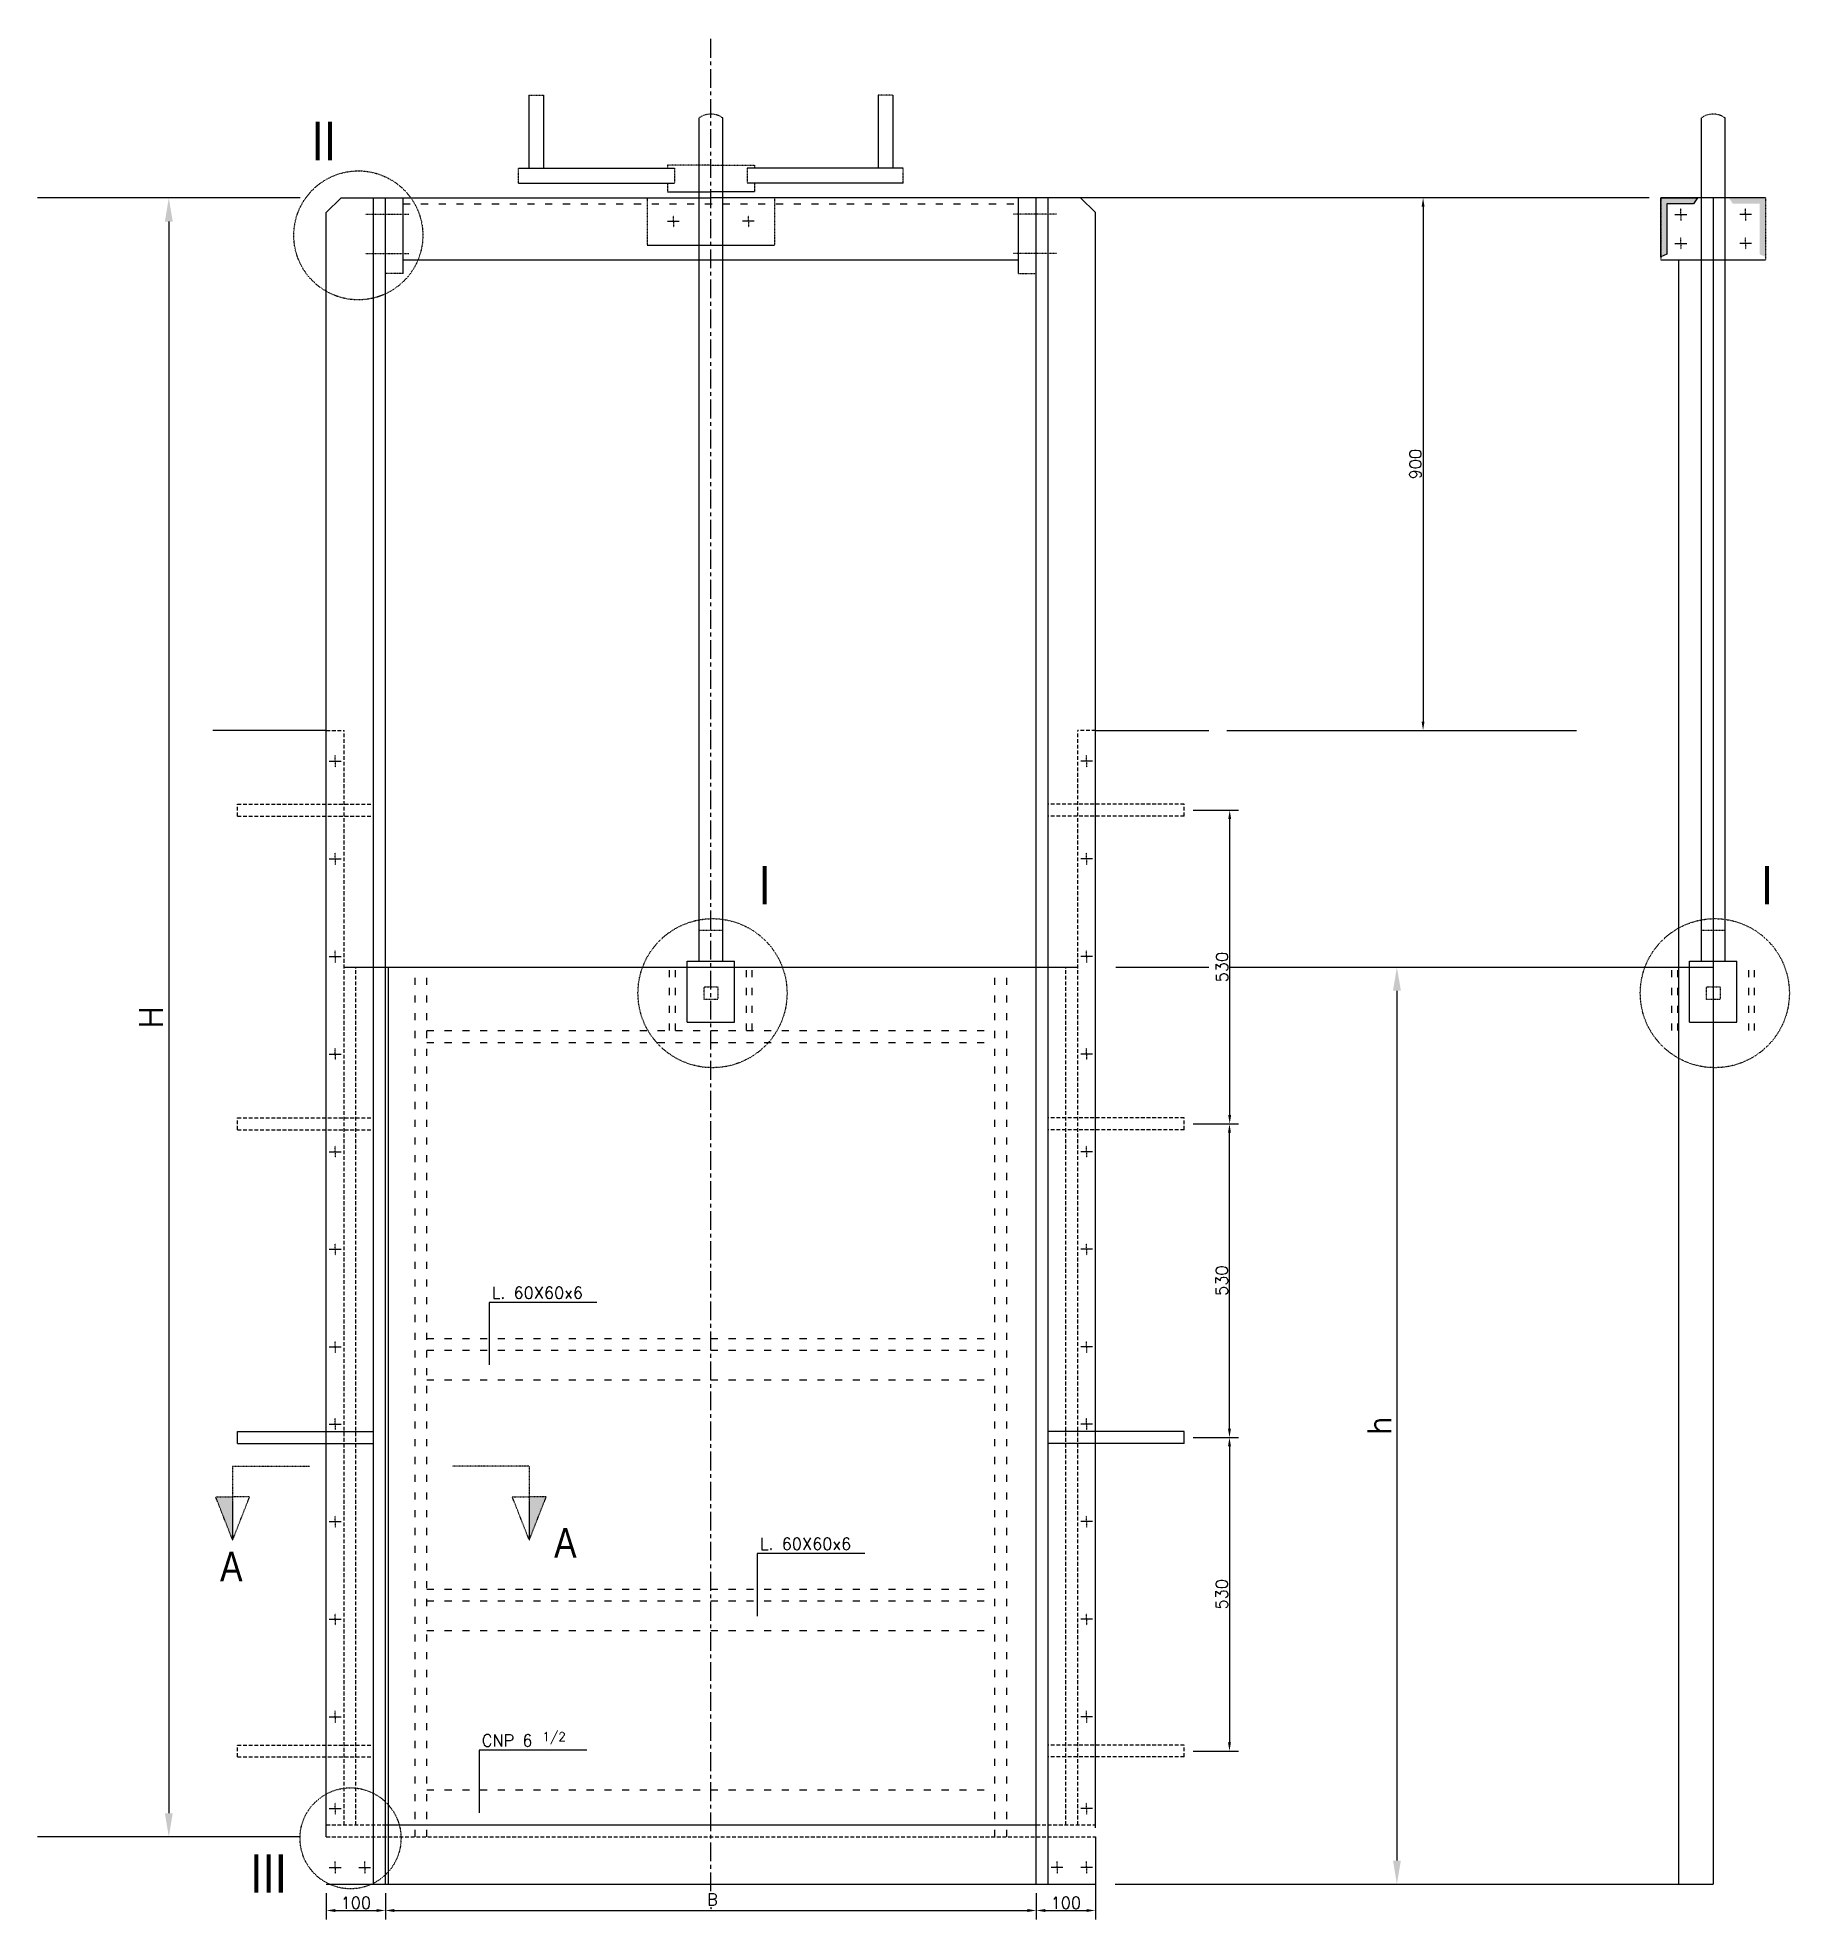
# Model space of a CAD drawing. Header units: metres. Extents: x -1642 to 1319, y -2031 to 1149.
import ezdxf

# ---------------------------------------------------------------- set-up
doc = ezdxf.new("R2010")
doc.units = ezdxf.units.M
for name, pattern in [('ACAD_ISO03W100', [30, 12, -18]), ('CENTER', [50.8, 31.75, -6.35, 6.35, -6.35]), ('DASHED2', [9.525, 6.35, -3.175])]:
    doc.linetypes.add(name, pattern=pattern)
doc.styles.get("Standard").update_dxf_attribs({"font": 'Simplex.shx'})
doc.dimstyles.new('areboe', dxfattribs={"dimtxt": 20, "dimasz": 15, "dimexe": 15, "dimexo": 15, "dimgap": 3, "dimtad": 1, "dimtxsty": 'Standard', "dimcen": 2.5, "dimadec": 0, "dimazin": 0, "dimtfac": 1, "dimtmove": 0, "dimatfit": 3, "dimfxl": 1, "dimarcsym": 0})
doc.dimstyles.new('ISO-25', dxfattribs={"dimtxt": 40, "dimasz": 40, "dimexe": 15, "dimexo": 15, "dimgap": 10, "dimtad": 1, "dimtxsty": 'Standard', "dimcen": 2.5, "dimadec": 0, "dimazin": 0, "dimtfac": 1, "dimtmove": 0, "dimatfit": 3, "dimfxl": 1, "dimarcsym": 0})

# ---------------------------------------------------------------- blocks, each defined once
blk = doc.blocks.new('*D8')
at = {"color": 0, "lineweight": -2}
for p, q in [((146, -1892), (146, -2031.5)), ((46, -1987), (46, -2031.5)), ((61, -2016.5), (131, -2016.5))]:
    blk.add_line(p, q, dxfattribs=at)
at = {"color": 0}
for points in [[(61, -2014), (61, -2019), (46, -2016.5)], [(131, -2014), (131, -2019), (146, -2016.5)]]:
    blk.add_solid(points, dxfattribs=at)
at = {"layer": 'Defpoints', "color": 0}
for p in [(146, -1877), (46, -1972), (146, -2016.5)]:
    blk.add_point(p, dxfattribs=at)
at = {"color": 0, "insert": (96, -2003.5), "char_height": 20, "attachment_point": 5}
blk.add_mtext('100', dxfattribs=at)
blk = doc.blocks.new('*D10')
at = {"color": 0, "lineweight": -2}
for p, q in [((-1154, -1987), (-1154, -2031.5)), ((-1054, -1987), (-1054, -2031.5)), ((-1139, -2016.5), (-1069, -2016.5))]:
    blk.add_line(p, q, dxfattribs=at)
at = {"color": 0}
for points in [[(-1139, -2014), (-1139, -2019), (-1154, -2016.5)], [(-1069, -2014), (-1069, -2019), (-1054, -2016.5)]]:
    blk.add_solid(points, dxfattribs=at)
at = {"layer": 'Defpoints', "color": 0}
for p in [(-1154, -1972), (-1054, -1972), (-1054, -2016.5)]:
    blk.add_point(p, dxfattribs=at)
at = {"color": 0, "insert": (-1104, -2003.5), "char_height": 20, "attachment_point": 5}
blk.add_mtext('100', dxfattribs=at)
blk = doc.blocks.new('*D11')
at = {"color": 0, "lineweight": -2}
for p, q in [((311, -1217), (387.5, -1217)), ((372.5, -1232), (372.5, -1732)), ((311, -1747), (387.5, -1747))]:
    blk.add_line(p, q, dxfattribs=at)
at = {"color": 0}
for points in [[(370, -1232), (375, -1232), (372.5, -1217)], [(370, -1732), (375, -1732), (372.5, -1747)]]:
    blk.add_solid(points, dxfattribs=at)
at = {"layer": 'Defpoints', "color": 0}
for p in [(296, -1217), (296, -1747), (372.5, -1747)]:
    blk.add_point(p, dxfattribs=at)
at = {"color": 0, "insert": (359.5, -1482), "char_height": 20, "attachment_point": 5, "rotation": 90}
blk.add_mtext('530', dxfattribs=at)
blk = doc.blocks.new('*D12')
at = {"color": 0, "lineweight": -2}
for p, q in [((311, -687), (387.5, -687)), ((372.5, -1202), (372.5, -702)), ((311, -1217), (387.5, -1217))]:
    blk.add_line(p, q, dxfattribs=at)
at = {"color": 0}
for points in [[(370, -702), (375, -702), (372.5, -687)], [(370, -1202), (375, -1202), (372.5, -1217)]]:
    blk.add_solid(points, dxfattribs=at)
at = {"layer": 'Defpoints', "color": 0}
for p in [(296, -687), (372.5, -687), (296, -1217)]:
    blk.add_point(p, dxfattribs=at)
at = {"color": 0, "insert": (359.5, -952), "char_height": 20, "attachment_point": 5, "rotation": 90}
blk.add_mtext('530', dxfattribs=at)
blk = doc.blocks.new('*D13')
at = {"color": 0, "lineweight": -2}
for p, q in [((311, -157), (387.9, -157)), ((372.9, -672), (372.9, -172)), ((311, -687), (387.9, -687))]:
    blk.add_line(p, q, dxfattribs=at)
at = {"color": 0}
for points in [[(370.4, -172), (375.4, -172), (372.9, -157)], [(370.4, -672), (375.4, -672), (372.9, -687)]]:
    blk.add_solid(points, dxfattribs=at)
at = {"layer": 'Defpoints', "color": 0}
for p in [(296, -157), (372.9, -157), (296, -687)]:
    blk.add_point(p, dxfattribs=at)
at = {"color": 0, "insert": (359.9, -422), "char_height": 20, "attachment_point": 5, "rotation": 90}
blk.add_mtext('530', dxfattribs=at)
blk = doc.blocks.new('*D15')
at = {"color": 0, "lineweight": -2}
blk.add_line((699.7, 863), (699.7, -7), dxfattribs=at)
at = {"color": 0}
for points in [[(697.2, 863), (702.2, 863), (699.7, 878)], [(697.2, -7), (702.2, -7), (699.7, -22)]]:
    blk.add_solid(points, dxfattribs=at)
at = {"layer": 'Defpoints', "color": 0}
for p in [(699.7, 878), (699.7, -22), (699.7, -22)]:
    blk.add_point(p, dxfattribs=at)
at = {"color": 0, "insert": (686.7, 428), "char_height": 20, "attachment_point": 5, "rotation": 90}
blk.add_mtext('900', dxfattribs=at)
blk = doc.blocks.new('*D20')
at = {"color": 0, "lineweight": -2}
blk.add_line((655.5, -462), (655.5, -1932), dxfattribs=at)
at = {"color": 0}
for points in [[(648.8, -462), (662.2, -462), (655.5, -422)], [(648.8, -1932), (662.2, -1932), (655.5, -1972)]]:
    blk.add_solid(points, dxfattribs=at)
at = {"layer": 'Defpoints', "color": 0}
for p in [(655.5, -422), (655.5, -1972), (655.5, -1972)]:
    blk.add_point(p, dxfattribs=at)
at = {"color": 0, "insert": (625.5, -1197), "char_height": 40, "attachment_point": 5, "rotation": 90}
blk.add_mtext('h', dxfattribs=at)
blk = doc.blocks.new('*D21')
at = {"color": 0, "lineweight": -2}
blk.add_line((-1420.2, 838), (-1420.2, -1852), dxfattribs=at)
at = {"color": 0}
for points in [[(-1426.8, 838), (-1413.5, 838), (-1420.2, 878)], [(-1426.8, -1852), (-1413.5, -1852), (-1420.2, -1892)]]:
    blk.add_solid(points, dxfattribs=at)
at = {"layer": 'Defpoints', "color": 0}
for p in [(-1420.2, 878), (-1420.2, -1892), (-1420.2, -1892)]:
    blk.add_point(p, dxfattribs=at)
at = {"color": 0, "insert": (-1450.2, -507), "char_height": 40, "attachment_point": 5, "rotation": 90}
blk.add_mtext('H', dxfattribs=at)
blk = doc.blocks.new('*D22')
at = {"color": 0, "lineweight": -2}
for p, q in [((-1054, -1987), (-1054, -2031.5)), ((46, -1987), (46, -2031.5)), ((-1039, -2016.5), (31, -2016.5))]:
    blk.add_line(p, q, dxfattribs=at)
at = {"color": 0}
for points in [[(-1039, -2014), (-1039, -2019), (-1054, -2016.5)], [(31, -2014), (31, -2019), (46, -2016.5)]]:
    blk.add_solid(points, dxfattribs=at)
at = {"layer": 'Defpoints', "color": 0}
for p in [(-1054, -1972), (46, -1972), (46, -2016.5)]:
    blk.add_point(p, dxfattribs=at)
at = {"color": 0, "insert": (-504, -2003.5), "char_height": 20, "attachment_point": 5}
blk.add_mtext('.', dxfattribs=at)

msp = doc.modelspace()

# ---------------------------------------------------------------- hatches: boundary and pattern name
for points in [[(1101.635, 878.045), (1163.638, 878.045), (1156.792, 868.045), (1111.635, 868.045), (1111.635, 782.676), (1101.635, 778.195)], [(1278.479, 878.045), (1216.477, 878.045), (1223.323, 868.045), (1268.479, 868.045), (1268.479, 782.676), (1278.479, 778.195)]]:
    msp.add_hatch(color=256).paths.add_polyline_path(points)
at = {"linetype": 'ACAD_ISO03W100', "ltscale": 0.03}
for points in [[(-1312.288, -1390.288), (-1340.919, -1317.574), (-1312.288, -1317.574)], [(-810.958, -1390.288), (-782.328, -1317.574), (-810.958, -1317.574)]]:
    msp.add_hatch(color=256, dxfattribs=at).paths.add_polyline_path(points)

# ---------------------------------------------------------------- linework, layer by layer
at = {"linetype": 'CENTER'}
msp.add_line((-504.025, -1983.959), (-504.025, 1148.839), dxfattribs=at)
at = {"linetype": 'ACAD_ISO03W100', "ltscale": 0.03}
for p, q in [((-811.711, 1051.631), (-786.711, 1051.631)), ((-196.339, 1051.631), (-221.339, 1051.631)), ((-829.025, 903.045), (-829.025, 928.045)), ((-504.025, 933.045), (-577.523, 933.045)), ((-577.523, 933.045), (-577.523, 928.045)), ((-565.234, 928.045), (-565.234, 903.045)), ((-504.025, 933.045), (-430.528, 933.045)), ((-442.816, 928.045), (-442.816, 903.045)), ((-430.528, 933.045), (-430.528, 928.045)), ((-179.025, 903.045), (-179.025, 928.045)), ((-577.523, 903.045), (-577.523, 888.045)), ((-430.528, 903.045), (-430.528, 888.045)), ((-611.538, 878.045), (-611.538, 798.045)), ((-396.512, 878.045), (-396.512, 798.045)), ((1101.635, 878.045), (1101.635, 773.045)), ((1111.635, 868.045), (1111.635, 782.676)), ((1278.479, 878.045), (1278.479, 773.045)), ((-524.025, -359.459), (-484.025, -359.459)), ((1170.057, -359.459), (1210.057, -359.459)), ((-1312.288, -1265.521), (-1182.477, -1265.521)), ((-810.958, -1265.521), (-940.769, -1265.521))]:
    msp.add_line(p, q, dxfattribs=at)
for p, q in [((-811.711, 1051.631), (-811.711, 928.045)), ((-786.711, 1051.631), (-786.711, 928.045)), ((-221.339, 1051.631), (-221.339, 928.045)), ((-196.339, 1051.631), (-196.339, 928.045)), ((-524.025, -411.955), (-524.025, 1013.045)), ((-484.025, -411.955), (-484.025, 1013.045)), ((1170.057, -411.955), (1170.057, 1013.045)), ((1210.057, -411.955), (1210.057, 1013.045)), ((-829.025, 928.045), (-565.234, 928.045)), ((-179.025, 928.045), (-442.816, 928.045)), ((-829.025, 903.045), (-565.234, 903.045)), ((-179.025, 903.045), (-442.816, 903.045)), ((-1198.418, 878.045), (-1641.885, 878.045)), ((-577.523, 888.045), (-504.025, 888.045)), ((-430.528, 888.045), (-504.025, 888.045)), ((1081.894, 878.045), (120.975, 878.045)), ((1278.479, 878.045), (1101.635, 878.045)), ((1156.792, 868.045), (1111.635, 868.045)), ((1163.638, 878.045), (1156.792, 868.045)), ((1190.057, 878.045), (1190.057, -1971.955)), ((-611.538, 798.045), (-396.512, 798.045)), ((-1024.025, 773.045), (15.975, 773.045)), ((1111.635, 782.676), (1101.635, 778.195)), ((1101.635, 773.045), (1278.479, 773.045)), ((1131.498, 773.045), (1131.498, -1971.955)), ((-1154.025, -21.955), (-1345.583, -21.955)), ((145.975, -21.955), (337.533, -21.955)), ((367.96, -21.955), (958.811, -21.955)), ((-544.025, -411.955), (-464.025, -411.955)), ((-544.025, -515.246), (-544.025, -411.955)), ((-464.025, -515.246), (-464.025, -411.955)), ((1150.057, -411.955), (1230.057, -411.955)), ((1150.057, -515.246), (1150.057, -411.955)), ((1230.057, -515.246), (1230.057, -411.955)), ((-1124.025, -421.955), (115.975, -421.955)), ((180.361, -421.955), (337.533, -421.955)), ((372.09, -421.955), (1190.057, -421.955)), ((-544.025, -515.246), (-464.025, -515.246)), ((1150.057, -515.246), (1230.057, -515.246)), ((-1198.418, -1891.955), (-1641.885, -1891.955)), ((179.516, -1971.955), (1190.057, -1971.955))]:
    msp.add_line(p, q)
at = {"color": 2}
for p, q in [((-1074.025, -1971.955), (-1074.025, 878.045)), ((-1054.025, -1971.955), (-1054.025, 878.045)), ((-1024.025, 750.325), (-1024.025, 878.045)), ((15.975, 750.325), (15.975, 878.045)), ((45.975, -1971.955), (45.975, 878.045)), ((65.975, -1971.955), (65.975, 878.045)), ((-1049.025, -1971.955), (-1049.025, -421.955)), ((-1054.025, -1871.955), (45.975, -1871.955))]:
    msp.add_line(p, q, dxfattribs=at)
at = {"linetype": 'ACAD_ISO03W100'}
for p, q in [((-1024.025, 868.045), (15.975, 868.045)), ((-574.025, -529.281), (-574.025, -421.955)), ((-564.025, -529.281), (-564.025, -421.955)), ((-444.025, -529.281), (-444.025, -421.955)), ((-434.025, -529.281), (-434.025, -421.955)), ((1120.057, -529.281), (1120.057, -421.955)), ((1130.057, -529.281), (1130.057, -421.955)), ((1250.057, -529.281), (1250.057, -421.955)), ((1260.057, -529.281), (1260.057, -421.955)), ((-984.025, -529.281), (-24.025, -529.281)), ((-984.025, -549.281), (-24.025, -549.281)), ((-984.025, -1049.546), (-24.025, -1049.546)), ((-984.025, -1069.546), (-24.025, -1069.546)), ((-984.025, -1119.546), (-24.025, -1119.546)), ((-984.025, -1473.2), (-24.025, -1473.2)), ((-984.025, -1493.2), (-24.025, -1493.2)), ((-984.025, -1543.2), (-24.025, -1543.2)), ((-984.025, -1812.774), (-24.025, -1812.774))]:
    msp.add_line(p, q, dxfattribs=at)
at = {"color": 3, "linetype": 'ACAD_ISO03W100', "ltscale": 0.03}
for p, q in [((1135.311, 849.965), (1135.311, 859.928)), ((1244.803, 849.965), (1244.803, 859.928)), ((-577.367, 838.503), (-557.441, 838.503)), ((-567.404, 838.503), (-567.404, 848.466)), ((-567.404, 838.503), (-567.404, 828.539)), ((-430.683, 838.503), (-450.61, 838.503)), ((-440.646, 838.503), (-440.646, 848.466)), ((-440.646, 838.503), (-440.646, 828.539)), ((1125.348, 849.965), (1145.274, 849.965)), ((1135.311, 849.965), (1135.311, 840.002)), ((1254.767, 849.965), (1234.84, 849.965)), ((1244.803, 849.965), (1244.803, 840.002)), ((1125.348, 801.125), (1145.274, 801.125)), ((1135.311, 801.125), (1135.311, 811.089)), ((1135.311, 801.125), (1135.311, 791.162)), ((1254.767, 801.125), (1234.84, 801.125)), ((1244.803, 801.125), (1244.803, 811.089)), ((1244.803, 801.125), (1244.803, 791.162)), ((-1148.988, -74.034), (-1129.062, -74.034)), ((-1139.025, -74.034), (-1139.025, -64.07)), ((-1139.025, -74.034), (-1139.025, -83.997)), ((140.938, -74.034), (121.012, -74.034)), ((130.975, -74.034), (130.975, -64.07)), ((130.975, -74.034), (130.975, -83.997)), ((-1148.988, -239.034), (-1129.062, -239.034)), ((-1139.025, -239.034), (-1139.025, -229.07)), ((-1139.025, -239.034), (-1139.025, -248.997)), ((140.938, -239.034), (121.012, -239.034)), ((130.975, -239.034), (130.975, -229.07)), ((130.975, -239.034), (130.975, -248.997)), ((-1148.988, -404.034), (-1129.062, -404.034)), ((-1139.025, -404.034), (-1139.025, -394.07)), ((-1139.025, -404.034), (-1139.025, -413.997)), ((140.938, -404.034), (121.012, -404.034)), ((130.975, -404.034), (130.975, -394.07)), ((130.975, -404.034), (130.975, -413.997)), ((-1148.988, -569.034), (-1129.062, -569.034)), ((-1139.025, -569.034), (-1139.025, -559.07)), ((-1139.025, -569.034), (-1139.025, -578.997)), ((140.938, -569.034), (121.012, -569.034)), ((130.975, -569.034), (130.975, -559.07)), ((130.975, -569.034), (130.975, -578.997)), ((-1139.025, -734.034), (-1139.025, -724.07)), ((130.975, -734.034), (130.975, -724.07)), ((-1148.988, -734.034), (-1129.062, -734.034)), ((-1139.025, -734.034), (-1139.025, -743.997)), ((140.938, -734.034), (121.012, -734.034)), ((130.975, -734.034), (130.975, -743.997)), ((-1139.025, -899.034), (-1139.025, -889.07)), ((130.975, -899.034), (130.975, -889.07)), ((-1148.988, -899.034), (-1129.062, -899.034)), ((-1139.025, -899.034), (-1139.025, -908.997)), ((140.938, -899.034), (121.012, -899.034)), ((130.975, -899.034), (130.975, -908.997)), ((-1148.988, -1064.034), (-1129.062, -1064.034)), ((-1139.025, -1064.034), (-1139.025, -1054.07)), ((-1139.025, -1064.034), (-1139.025, -1073.997)), ((140.938, -1064.034), (121.012, -1064.034)), ((130.975, -1064.034), (130.975, -1054.07)), ((130.975, -1064.034), (130.975, -1073.997)), ((-1148.988, -1194.262), (-1129.062, -1194.262)), ((-1139.025, -1194.262), (-1139.025, -1184.299)), ((-1139.025, -1194.262), (-1139.025, -1204.226)), ((140.938, -1194.262), (121.012, -1194.262)), ((130.975, -1194.262), (130.975, -1184.299)), ((130.975, -1194.262), (130.975, -1204.226)), ((-1148.988, -1359.262), (-1129.062, -1359.262)), ((-1139.025, -1359.262), (-1139.025, -1349.299)), ((-1139.025, -1359.262), (-1139.025, -1369.226)), ((140.938, -1359.262), (121.012, -1359.262)), ((130.975, -1359.262), (130.975, -1349.299)), ((130.975, -1359.262), (130.975, -1369.226)), ((-1148.988, -1524.262), (-1129.062, -1524.262)), ((-1139.025, -1524.262), (-1139.025, -1514.299)), ((-1139.025, -1524.262), (-1139.025, -1534.226)), ((140.938, -1524.262), (121.012, -1524.262)), ((130.975, -1524.262), (130.975, -1514.299)), ((130.975, -1524.262), (130.975, -1534.226)), ((-1139.025, -1689.262), (-1139.025, -1679.299)), ((130.975, -1689.262), (130.975, -1679.299)), ((-1148.988, -1689.262), (-1129.062, -1689.262)), ((-1139.025, -1689.262), (-1139.025, -1699.226)), ((140.938, -1689.262), (121.012, -1689.262)), ((130.975, -1689.262), (130.975, -1699.226)), ((-1148.988, -1844.299), (-1129.062, -1844.299)), ((-1139.025, -1844.299), (-1139.025, -1834.336)), ((-1139.025, -1844.299), (-1139.025, -1854.262)), ((140.938, -1844.299), (121.012, -1844.299)), ((130.975, -1844.299), (130.975, -1834.336)), ((130.975, -1844.299), (130.975, -1854.262)), ((-1139.025, -1943.863), (-1139.025, -1933.9)), ((-1089.046, -1943.863), (-1089.046, -1933.9)), ((80.996, -1943.863), (80.996, -1933.9)), ((130.975, -1943.863), (130.975, -1933.9)), ((-1148.988, -1943.863), (-1129.062, -1943.863)), ((-1139.025, -1943.863), (-1139.025, -1953.826)), ((-1099.01, -1943.863), (-1079.083, -1943.863)), ((-1089.046, -1943.863), (-1089.046, -1953.826)), ((90.959, -1943.863), (71.033, -1943.863)), ((80.996, -1943.863), (80.996, -1953.826)), ((140.938, -1943.863), (121.012, -1943.863)), ((130.975, -1943.863), (130.975, -1953.826))]:
    msp.add_line(p, q, dxfattribs=at)
at = {"color": 5, "linetype": 'ACAD_ISO03W100', "ltscale": 0.03}
for p, q in [((-1087.965, 850.418), (-1014.536, 850.418)), ((79.915, 850.418), (6.485, 850.418)), ((-1087.965, 784.215), (-1014.536, 784.215)), ((79.915, 784.215), (6.485, 784.215))]:
    msp.add_line(p, q, dxfattribs=at)
at = {"color": 3}
for p, q in [((-577.367, 838.503), (-557.441, 838.503)), ((-430.683, 838.503), (-450.61, 838.503)), ((1125.348, 849.965), (1145.274, 849.965)), ((1254.767, 849.965), (1234.84, 849.965)), ((1125.348, 801.125), (1145.274, 801.125)), ((1254.767, 801.125), (1234.84, 801.125)), ((-1148.988, -74.034), (-1129.062, -74.034)), ((140.938, -74.034), (121.012, -74.034)), ((-1148.988, -239.034), (-1129.062, -239.034)), ((140.938, -239.034), (121.012, -239.034)), ((-1148.988, -404.034), (-1129.062, -404.034)), ((140.938, -404.034), (121.012, -404.034)), ((-1148.988, -569.034), (-1129.062, -569.034)), ((140.938, -569.034), (121.012, -569.034)), ((-1148.988, -734.034), (-1129.062, -734.034)), ((140.938, -734.034), (121.012, -734.034)), ((-1148.988, -899.034), (-1129.062, -899.034)), ((140.938, -899.034), (121.012, -899.034)), ((-1148.988, -1064.034), (-1129.062, -1064.034)), ((140.938, -1064.034), (121.012, -1064.034)), ((-1304.025, -1206.955), (-1074.025, -1206.955)), ((-1148.988, -1194.262), (-1129.062, -1194.262)), ((295.975, -1206.955), (65.975, -1206.955)), ((140.938, -1194.262), (121.012, -1194.262)), ((-1304.025, -1226.955), (-1074.025, -1226.955)), ((295.975, -1226.955), (65.975, -1226.955)), ((-1148.988, -1359.262), (-1129.062, -1359.262)), ((140.938, -1359.262), (121.012, -1359.262)), ((-1148.988, -1524.262), (-1129.062, -1524.262)), ((140.938, -1524.262), (121.012, -1524.262)), ((-1148.988, -1689.262), (-1129.062, -1689.262)), ((140.938, -1689.262), (121.012, -1689.262)), ((-1148.988, -1844.299), (-1129.062, -1844.299)), ((140.938, -1844.299), (121.012, -1844.299)), ((-1148.988, -1943.863), (-1129.062, -1943.863)), ((-1099.01, -1943.863), (-1079.083, -1943.863)), ((90.959, -1943.863), (71.033, -1943.863)), ((140.938, -1943.863), (121.012, -1943.863))]:
    msp.add_line(p, q, dxfattribs=at)
at = {"color": 2, "linetype": 'ACAD_ISO03W100', "ltscale": 0.03}
for p, q in [((-1024.025, 750.325), (-1054.025, 750.325)), ((15.975, 750.325), (45.975, 750.325))]:
    msp.add_line(p, q, dxfattribs=at)
at = {"linetype": 'DASHED2'}
for p, q in [((-1154.025, -21.955), (-1124.025, -21.955)), ((-1124.025, -1871.955), (-1124.025, -21.955)), ((115.975, -1871.955), (115.975, -21.955)), ((145.975, -21.955), (115.975, -21.955)), ((-1104.025, -1871.955), (-1104.025, -421.955)), ((95.975, -1871.955), (95.975, -421.955)), ((-1154.025, -1871.955), (145.975, -1871.955))]:
    msp.add_line(p, q, dxfattribs=at)
at = {"color": 3, "linetype": 'DASHED2'}
for p, q in [((-1304.025, -146.955), (-1074.025, -146.955)), ((295.975, -146.955), (65.975, -146.955)), ((-1304.025, -166.955), (-1074.025, -166.955)), ((295.975, -166.955), (65.975, -166.955)), ((-1304.025, -676.955), (-1074.025, -676.955)), ((-1304.025, -696.955), (-1074.025, -696.955)), ((295.975, -676.955), (65.975, -676.955)), ((295.975, -696.955), (65.975, -696.955)), ((-1304.025, -1736.955), (-1074.025, -1736.955)), ((295.975, -1736.955), (65.975, -1736.955)), ((-1304.025, -1756.955), (-1074.025, -1756.955)), ((295.975, -1756.955), (65.975, -1756.955))]:
    msp.add_line(p, q, dxfattribs=at)
at = {"color": 2, "linetype": 'ACAD_ISO03W100'}
for p, q in [((-1004.025, -1891.955), (-1004.025, -421.955)), ((-984.025, -1891.955), (-984.025, -421.955)), ((-24.025, -1891.955), (-24.025, -421.955)), ((-4.025, -1891.955), (-4.025, -421.955))]:
    msp.add_line(p, q, dxfattribs=at)
at = {"color": 2, "linetype": 'DASHED2'}
msp.add_line((-1154.025, -1891.955), (145.975, -1891.955), dxfattribs=at)
at = {"color": 4}
msp.add_line((-1154.025, -1971.955), (145.975, -1971.955), dxfattribs=at)
at = {"color": 2}
for points in [[(-1154.025, -1891.955), (-1154.025, 853.045), (-1129.025, 878.045), (-504.025, 878.045)], [(145.975, -1876.955), (145.975, 853.045), (120.975, 878.045), (-504.025, 878.045)]]:
    msp.add_lwpolyline(points, dxfattribs=at)
for points in [[(1101.635, 878.045), (1163.638, 878.045), (1156.792, 868.045), (1111.635, 868.045), (1111.635, 782.676), (1101.635, 778.195), (1101.635, 878.045)], [(-696.876, -988.696), (-878.906, -988.696), (-878.906, -1094.495)], [(-243.531, -1413.043), (-425.561, -1413.043), (-425.561, -1518.842)], [(-713.582, -1745.39), (-895.611, -1745.39), (-895.611, -1851.19)]]:
    msp.add_lwpolyline(points)
at = {"color": 3, "linetype": 'DASHED2'}
for points in [[(-1304.025, -166.955), (-1304.025, -146.955)], [(295.975, -166.955), (295.975, -146.955)], [(-1304.025, -696.955), (-1304.025, -676.955)], [(295.975, -696.955), (295.975, -676.955)], [(-1304.025, -1756.955), (-1304.025, -1736.955)], [(295.975, -1756.955), (295.975, -1736.955)]]:
    msp.add_lwpolyline(points, dxfattribs=at)
at = {"linetype": 'ACAD_ISO03W100', "ltscale": 0.03}
for points in [[(-515.53, -455.431), (-492.521, -455.431), (-492.521, -476.847), (-515.53, -476.847)], [(1178.552, -455.431), (1201.562, -455.431), (1201.562, -476.847), (1178.552, -476.847)]]:
    msp.add_lwpolyline(points, close=True, dxfattribs=at)
at = {"color": 3}
for points in [[(-1304.025, -1226.955), (-1304.025, -1206.955)], [(295.975, -1226.955), (295.975, -1206.955)]]:
    msp.add_lwpolyline(points, dxfattribs=at)
at = {"linetype": 'ACAD_ISO03W100', "ltscale": 0.03}
for points in [[(-1312.288, -1265.521), (-1312.288, -1327.244), (-1312.288, -1390.288)], [(-810.958, -1265.521), (-810.958, -1327.244), (-810.958, -1390.288)], [(-1312.288, -1390.288), (-1340.919, -1317.574), (-1312.288, -1317.574), (-1312.288, -1390.288)], [(-1312.288, -1390.288), (-1283.658, -1317.574), (-1312.288, -1317.574), (-1312.288, -1390.288)], [(-810.958, -1390.288), (-839.588, -1317.574), (-810.958, -1317.574), (-810.958, -1390.288)], [(-810.958, -1390.288), (-782.328, -1317.574), (-810.958, -1317.574), (-810.958, -1390.288)]]:
    msp.add_lwpolyline(points, dxfattribs=at)
for centre, radius in [((-1099.877, 814.649), 108.99), ((-501.241, -466.125), 125.952), ((1192.841, -466.125), 125.952), ((-1113.074, -1894.496), 85.344)]:
    msp.add_circle(centre, radius, dxfattribs=at)
for centre in [(-504.025, 985.353), (1190.057, 985.353)]:
    msp.add_arc(centre, 34.159, 54.162433, 125.837567, dxfattribs=at)

# ---------------------------------------------------------------- texts
at = {"linetype": 'ACAD_ISO03W100', "ltscale": 0.03, "attachment_point": 1}
for s, insert, char_height, width in [('{\\fTechnic|b0|i0|c2|p2;II}', (-1178.903, 1006.579), 65, 59.59), ('{\\fTechnic|b0|i0|c2|p2;I}', (-423.274, -251.129), 65, 59.59), ('{\\fTechnic|b0|i0|c2|p2;I}', (1270.808, -251.129), 65, 59.59), ('{\\fTechnic|b0|i0|c2|p2;A}', (-1333.634, -1410.285), 50, 59.59039), ('{\\fTechnic|b0|i0|c2|p2;III}', (-1282.545, -1921.596), 65, 88.26998)]:
    msp.add_mtext(s, dxfattribs=dict(at, insert=insert, char_height=char_height, width=width))
at = {"width": 284.788, "attachment_point": 1}
for s, insert, char_height in [('L. 60X60x6', (-874.483, -962.405), 20), ('L. 60X60x6', (-421.137, -1386.751), 20), ('1/2', (-788.927, -1715.19), 15), ('CNP 6', (-891.188, -1719.099), 20), ('B', (-510.462, -1987.887), 20)]:
    msp.add_mtext(s, dxfattribs=dict(at, insert=insert, char_height=char_height))
at = {"linetype": 'ACAD_ISO03W100', "ltscale": 0.03, "extrusion": (0, 0, -1), "insert": (-730.827, -1370.292), "char_height": 50, "width": 59.59039, "attachment_point": 1, "text_direction": (-1, 0, 0)}
msp.add_mtext('{\\fTechnic|b0|i0|c2|p2;A}', dxfattribs=at)

# ---------------------------------------------------------------- dimensions: what is measured, and where the dimension line sits
for base, p1, p2, text, picture, middle in [((-1420.151, -1891.955), (-1420.151, 878.045), (-1420.151, -1891.955), 'H', '*D21', (-1450.151, -506.955)), ((655.516, -1971.955), (655.516, -421.955), (655.516, -1971.955), 'h', '*D20', (625.516, -1196.955))]:
    dim = msp.add_linear_dim(base=base, p1=p1, p2=p2, angle=90, text=text, dimstyle='ISO-25')
    dim.commit()
    dim.dimension.update_dxf_attribs({"geometry": picture, "text_midpoint": middle})
for base, p1, p2, picture, middle in [((699.727, -21.955), (699.727, 878.045), (699.727, -21.955), '*D15', (686.727, 428.045)), ((372.885, -156.955), (295.975, -686.955), (295.975, -156.955), '*D13', (359.885, -421.955)), ((372.481, -686.955), (295.975, -1216.955), (295.975, -686.955), '*D12', (359.481, -951.955)), ((372.481, -1746.955), (295.975, -1216.955), (295.975, -1746.955), '*D11', (359.481, -1481.955))]:
    dim = msp.add_linear_dim(base=base, p1=p1, p2=p2, angle=90, dimstyle='areboe')
    dim.commit()
    dim.dimension.update_dxf_attribs({"geometry": picture, "text_midpoint": middle})
dim = msp.add_linear_dim(base=(145.975, -2016.476), p1=(45.975, -1971.955), p2=(145.975, -1876.955), dimstyle='areboe', override={"dimtmove": 1})
dim.commit()
dim.dimension.update_dxf_attribs({"geometry": '*D8', "text_midpoint": (95.975, -2003.476)})
dim = msp.add_linear_dim(base=(-1054.025, -2016.476), p1=(-1154.025, -1971.955), p2=(-1054.025, -1971.955), dimstyle='areboe')
dim.commit()
dim.dimension.update_dxf_attribs({"geometry": '*D10', "text_midpoint": (-1104.025, -2016.476), "dimtype": 160})
dim = msp.add_linear_dim(base=(45.975, -2016.476), p1=(-1054.025, -1971.955), p2=(45.975, -1971.955), text='.', dimstyle='areboe')
dim.commit()
dim.dimension.update_dxf_attribs({"geometry": '*D22', "text_midpoint": (-504.025, -2003.476)})

doc.saveas('drawing.dxf')
